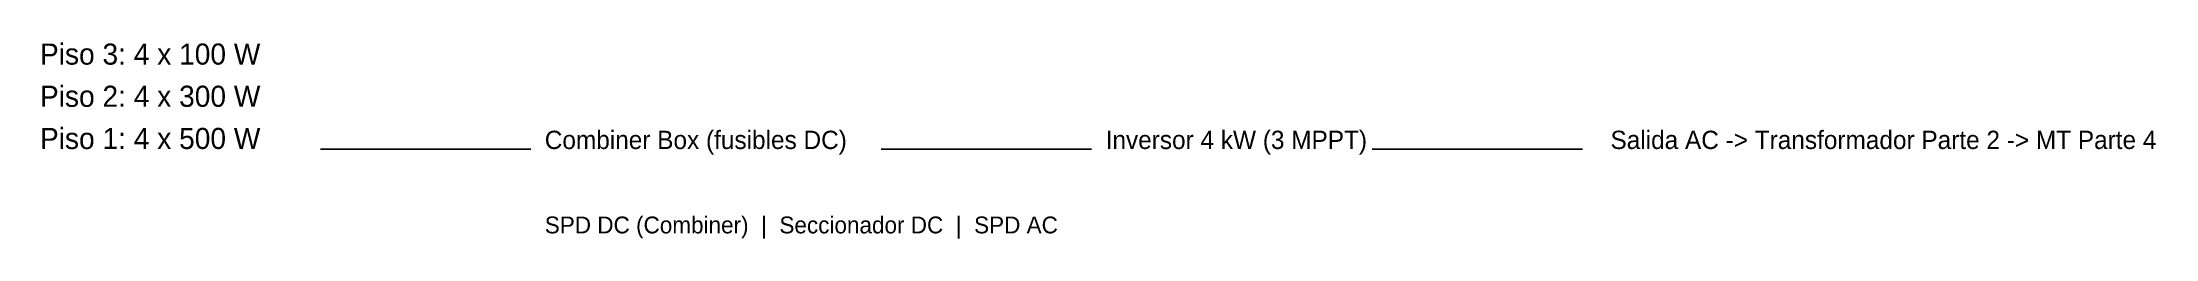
# Paper-space layout 'UNIFILAR' of a CAD drawing. Header units: metres. Extents: x 0.5 to 15.6, y -0.7 to 0.7.
import ezdxf

# ---------------------------------------------------------------- set-up
doc = ezdxf.new("R2010")
doc.units = ezdxf.units.M
doc.layers.add('UNIFILAR', color=1, linetype='Continuous')

psp = doc.layouts.new('UNIFILAR')

# ---------------------------------------------------------------- linework, layer by layer
at = {"layer": 'UNIFILAR'}
for p, q in [((2.5, -0.1), (4, -0.1)), ((6.5, -0.1), (8, -0.1)), ((10, -0.1), (11.5, -0.1))]:
    psp.add_line(p, q, dxfattribs=at)

# ---------------------------------------------------------------- texts
for s, height, p in [('Piso 3: 4 x 100 W', 0.15, (0.5, 0.5)), ('Piso 2: 4 x 300 W', 0.15, (0.5, 0.2)), ('Piso 1: 4 x 500 W', 0.15, (0.5, -0.1)), ('Combiner Box (fusibles DC)', 0.13, (4.1, -0.1)), ('Inversor 4 kW (3 MPPT)', 0.13, (8.1, -0.1)), ('Salida AC -> Transformador Parte 2 -> MT Parte 4', 0.13, (11.7, -0.1)), ('SPD DC (Combiner)  |  Seccionador DC  |  SPD AC', 0.12, (4.1, -0.7))]:
    psp.add_text(s, height=height, dxfattribs=at).set_placement(p)

doc.saveas('drawing.dxf')
